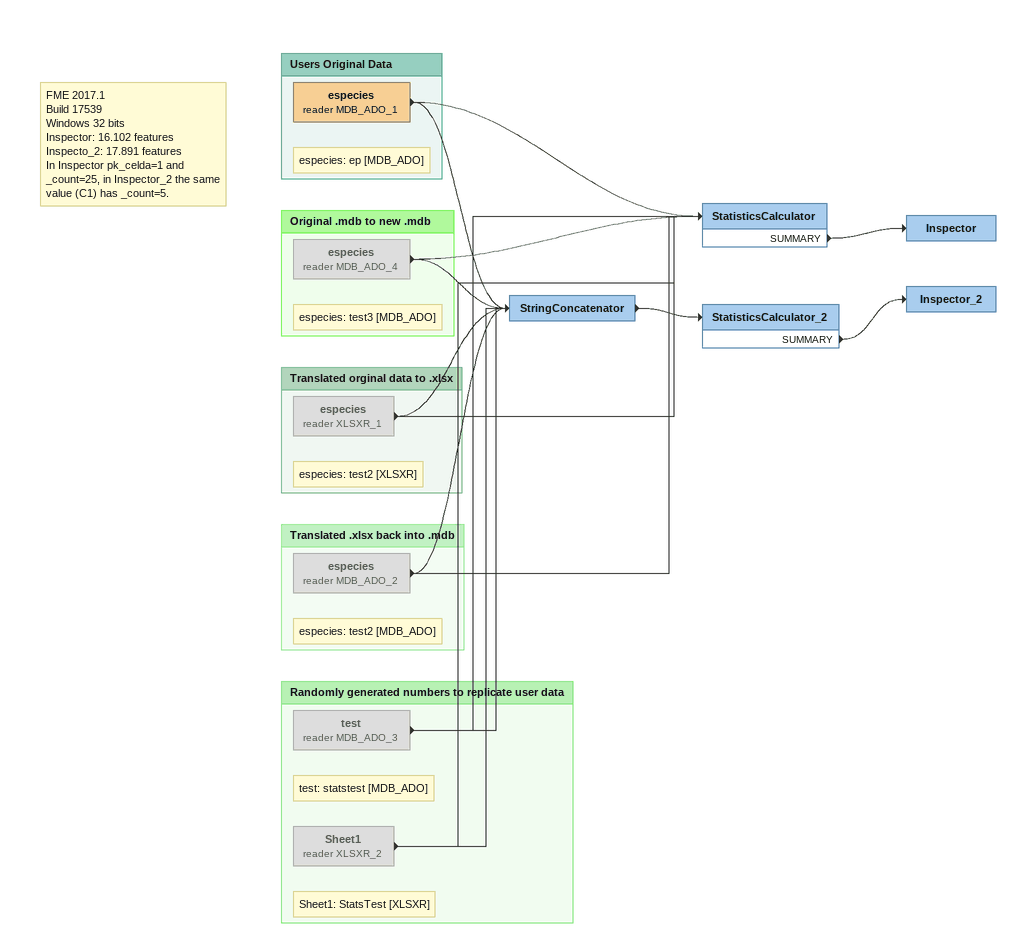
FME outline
StatisticsCalculator
    SUMMARY -> Inspector
Inspector
Note: FME 2017.1 / Build 17539 / Windows 32 bits / Inspector: 16.102 features / Inspecto_2: 17.891 features / In Inspector pk_celda=1 and _count=25, in Inspector_2 the same value (C1) has _count=5.
StringConcatenator
    -> StatisticsCalculator_2
StatisticsCalculator_2
    SUMMARY -> Inspector_2
Inspector_2

Bookmark: Users Original Data
Note: especies: ep [MDB_ADO]
especies (reader MDB_ADO_1)
    -> StatisticsCalculator
    -> StringConcatenator

Bookmark: Original .mdb to new .mdb
Note: especies: test3 [MDB_ADO]
especies (reader MDB_ADO_4) [off]
    -> StatisticsCalculator
    -> StringConcatenator

Bookmark: Translated orginal data to .xlsx
Note: especies: test2 [XLSXR]
especies (reader XLSXR_1) [off]
    -> StatisticsCalculator
    -> StringConcatenator

Bookmark: Translated .xlsx back into .mdb
Note: especies: test2 [MDB_ADO]
especies (reader MDB_ADO_2) [off]
    -> StringConcatenator
    -> StatisticsCalculator

Bookmark: Randomly generated numbers to replicate user data
Note: test: statstest [MDB_ADO]
test (reader MDB_ADO_3) [off]
    -> StringConcatenator
    -> StatisticsCalculator
Note: Sheet1: StatsTest [XLSXR]
Sheet1 (reader XLSXR_2) [off]
    -> StringConcatenator
    -> StatisticsCalculator
